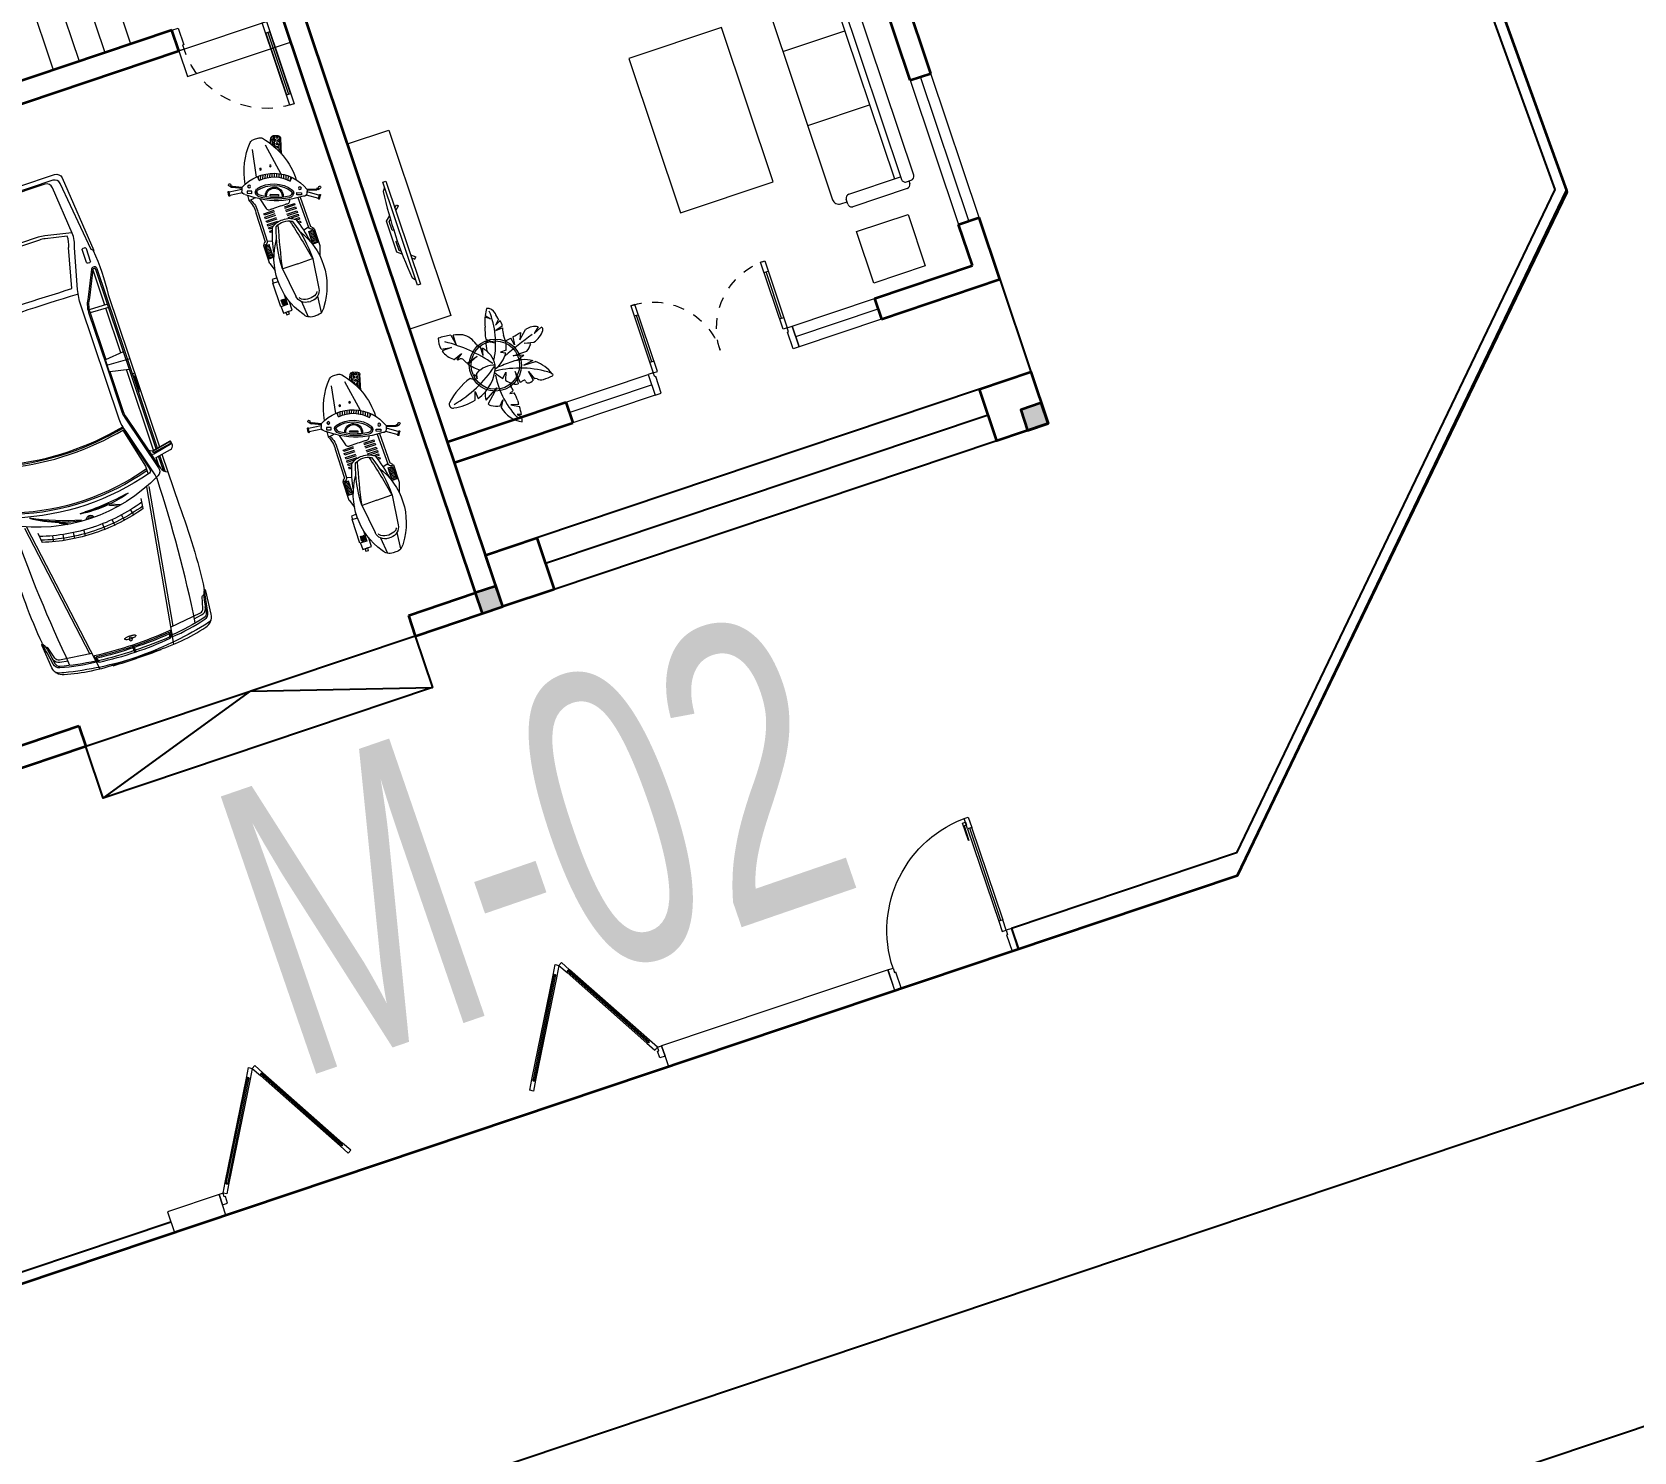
# Model space of a CAD drawing. Header units: metres. Extents: x 568006 to 1139366, y 2064802 to 4131555.
# Drawn here: x 568671.68 to 568686.43, y 2066151.25 to 2066164.33 of the extents above; entities that cross this region are included whole.
import ezdxf
from ezdxf.enums import TextEntityAlignment as Align
from ezdxf.xclip import XClip

# ---------------------------------------------------------------- set-up
doc = ezdxf.new("R2010")
doc.units = ezdxf.units.M
doc.header["$XCLIPFRAME"] = 0
for name, pattern in [('$AUDIT_BAD_LTYPE2', [0]), ('ACAD_ISO10W100', [18.5, 12, -3, 0.5, -3]), ('DASHED', [0.75, 0.5, -0.25]), ('HIDDEN', [0.375, 0.25, -0.125]), ('HIDDEN2', [0.1875, 0.125, -0.0625]), ('Xref-VCMT-BT3 - tuong bao$0$HIDDEN', [0.375, 0.25, -0.125])]:
    doc.linetypes.add(name, pattern=pattern)
doc.layers.get('0').update_dxf_attribs({"linetype": 'CONTINUOUS'})
for name, color, linetype, lineweight in [('-CONCRETE', 1, 'CONTINUOUS', 35), ('-DOOR', 137, 'CONTINUOUS', 9), ('-FURNITURE', 46, 'CONTINUOUS', 9), ('-LINE1', 7, 'CONTINUOUS', 18), ('-WALL', 4, 'CONTINUOUS', 35), ('A-Cay', 75, 'CONTINUOUS', 5), ('Bighome_khuat', 251, 'DASHED', 5), ('CUA', 147, 'CONTINUOUS', 5), ('hung-demlonha', 7, 'CONTINUOUS', 15)]:
    doc.layers.add(name, color=color, linetype=linetype, lineweight=lineweight)
for name, color, linetype in [('datOBt', 42, 'CONTINUOUS'), ('ghi_chu', 7, 'CONTINUOUS'), ('LogDg', 7, 'CONTINUOUS'), ('loKBT', 42, 'CONTINUOUS'), ('SOLO', 7, 'CONTINUOUS'), ('TimDg', 222, 'CONTINUOUS'), ('ViaHeS', 32, 'CONTINUOUS')]:
    doc.layers.add(name, color=color, linetype=linetype)
doc.styles.add('kieuchuDim', font='arial.ttf', dxfattribs={"width": 0.75})
doc.styles.add('QH1', font='arialbd.ttf', dxfattribs={"width": 0.8})

# ---------------------------------------------------------------- blocks, each defined once
blk = doc.blocks.new('*U238')
at = {"linetype": '$AUDIT_BAD_LTYPE2'}
for p, q in [((70, 100), (70, 999)), ((90, 999), (90, 100))]:
    blk.add_line(p, q, dxfattribs=at)
for points in [[(50, 999), (90, 999), (90, 1099), (50, 1099), (50, 999)], [(50, 1002), (50, 100)], [(50, 100), (90, 100), (90, 0), (50, 0), (50, 100)]]:
    blk.add_lwpolyline(points)
for points in [[(118, 893), (118, 1063), (90, 1063), (90, 1035), (113, 1035), (113, 893)], [(0, 0), (50, 0), (50, -40), (60, -40), (60, -200), (0, -200)], [(1199, 0), (1149, 0), (1149, -40), (1139, -40), (1139, -200), (1199, -200)]]:
    blk.add_lwpolyline(points, close=True)
at = {"linetype": '$AUDIT_BAD_LTYPE2', "ltscale": 0.3}
blk.add_arc((50, 0), 1099, 0, 90, dxfattribs=at)
blk = doc.blocks.new('cong1')
at = {"layer": '-LINE1', "lineweight": 18}
for p, q in [((196604, -28062), (196604, -27962)), ((200904, -28062), (200904, -27962))]:
    blk.add_line(p, q, dxfattribs=at)
at = {"ltscale": 100}
for p, q in [((196694, -27876), (197184, -27027)), ((197214, -27045), (196724, -27893)), ((197314, -27045), (197804, -27893)), ((197834, -27876), (197344, -27027)), ((199673, -27876), (200163, -27027)), ((200193, -27045), (199703, -27893)), ((200293, -27045), (200783, -27893)), ((200814, -27876), (200324, -27027))]:
    blk.add_line(p, q, dxfattribs=at)
for points in [[(197264, -26958), (197214, -27045), (197203, -27038), (197208, -27030), (197199, -27025), (197194, -27033), (197184, -27027), (197234, -26941)], [(197264, -26958), (197314, -27045), (197325, -27038), (197320, -27030), (197328, -27025), (197333, -27033), (197344, -27027), (197294, -26941)], [(200243, -26958), (200193, -27045), (200182, -27038), (200187, -27030), (200179, -27025), (200174, -27033), (200163, -27027), (200213, -26940)], [(200243, -26958), (200293, -27045), (200304, -27038), (200299, -27030), (200308, -27025), (200313, -27033), (200324, -27027), (200274, -26940)], [(196704, -27882), (196699, -27891), (196708, -27896), (196713, -27887), (196724, -27893), (196674, -27980), (196644, -27962), (196694, -27876)], [(197823, -27882), (197828, -27891), (197820, -27896), (197815, -27887), (197804, -27893), (197854, -27980), (197884, -27962), (197834, -27876)], [(199684, -27882), (199679, -27891), (199687, -27896), (199692, -27887), (199703, -27893), (199653, -27980), (199623, -27962), (199673, -27876)], [(200803, -27882), (200808, -27891), (200799, -27896), (200794, -27887), (200783, -27893), (200833, -27980), (200864, -27962), (200814, -27876)], [(196654, -27997), (196644, -27997), (196644, -27962), (196604, -27962), (196604, -28062), (196654, -28062)], [(200854, -27997), (200864, -27997), (200864, -27962), (200904, -27962), (200904, -28062), (200854, -28062)]]:
    blk.add_lwpolyline(points, close=True, dxfattribs=at)
at = {"color": 8, "ltscale": 100}
for points in [[(197199, -27025), (197208, -27030), (196708, -27896), (196699, -27891)], [(197328, -27025), (197320, -27030), (197820, -27896), (197828, -27891)], [(200179, -27025), (200187, -27030), (199687, -27896), (199679, -27891)], [(200308, -27025), (200299, -27030), (200799, -27896), (200808, -27891)]]:
    blk.add_lwpolyline(points, close=True, dxfattribs=at)
blk = doc.blocks.new('A$C6CE07C06')
for p, q in [((2811, 1945), (2844, 1766)), ((2816, 1953), (2822, 1954)), ((2828, 1949), (2860, 1769)), ((1355, 1774), (989, 1774)), ((1356, 1801), (1350, 1615)), ((1387, 1801), (1382, 1615)), ((1842, 1774), (1387, 1774)), ((1857, 1615), (1840, 1801)), ((1925, 1839), (1915, 1601)), ((1980, 1615), (2018, 1801)), ((2839, 1774), (2013, 1774)), ((2856, 1761), (2853, 1760)), ((2900, 1839), (3433, 1839)), ((3068, 1815), (2905, 1815)), ((3055, 1801), (2907, 1801)), ((2996, 1774), (2912, 1774)), ((3245, 1511), (3341, 1500)), ((3370, 1393), (3312, 1380)), ((3391, 1290), (3332, 1281)), ((3406, 1186), (3347, 1180)), ((3414, 1081), (3355, 1079)), ((3406, 779), (3347, 785)), ((3414, 884), (3355, 886)), ((3391, 675), (3332, 685)), ((3370, 572), (3312, 585)), ((1356, 164), (1350, 350)), ((1387, 164), (1382, 351)), ((1857, 351), (1840, 164)), ((1925, 127), (1915, 364)), ((1980, 351), (2018, 164)), ((3341, 465), (3245, 454)), ((1355, 191), (989, 191)), ((1842, 191), (1387, 191)), ((2839, 191), (2013, 191)), ((2811, 20), (2844, 199)), ((2828, 16), (2860, 196)), ((3055, 164), (2907, 164)), ((2996, 191), (2912, 191)), ((2816, 12), (2822, 11)), ((2901, 127), (3422, 127)), ((3068, 150), (2905, 150))]:
    blk.add_line(p, q)
for points in [[(2912, 1774), (2884, 1931, 0.322829), (2849, 1965), (2812, 1959, 0.422531), (2806, 1952), (2842, 1758), (2825, 1723)], [(4553, 340, -0.027873), (3110, 247, -0.059366), (3058, 256), (2582, 386, 0.079464), (2446, 413), (1281, 413, 0.06068), (1127, 394), (736, 296, -0.120949), (592, 270), (116, 311, -0.39497), (59, 371), (59, 1600, -0.404135), (117, 1660), (602, 1699, -0.112937), (736, 1673), (1127, 1571, 0.06068), (1281, 1553), (2446, 1553, 0.070217), (2582, 1578), (3058, 1711, -0.044809), (3109, 1718, -0.02806), (4553, 1625)], [(817, 1835, -0.039974), (1255, 1839), (2827, 1839)], [(2832, 150), (1846, 150), (999, 150, -0.758852), (984, 205), (1232, 321, -0.14996), (1372, 364), (1915, 364), (2389, 364, -0.077307), (2455, 354), (3016, 199, 0.360394), (3088, 230, 0.242572), (3089, 1735, 0.360655), (3017, 1766), (2455, 1611, -0.077307), (2389, 1601), (1915, 1601), (1372, 1601, -0.137614), (1232, 1645), (984, 1761, -0.758852), (999, 1815), (1846, 1815), (2832, 1815)], [(2834, 1801), (999, 1801, 0.768317), (992, 1772), (1240, 1655, 0.14228), (1371, 1613), (1857, 1615), (1865, 1608), (1971, 1608), (1980, 1615), (2389, 1615, 0.077278), (2451, 1624), (3023, 1782, 0.231129), (3080, 1839)], [(4578, 1777, -0.06824), (4603, 1702, -0.051611), (4688, 983), (4688, 1178, 0.069896), (4626, 1707, 0.32103), (4523, 1797), (4292, 1820, 0.311578), (4273, 1810, 0.311578)], [(4609, 1370, 0.043765), (4549, 1724, 0.303464), (4496, 1773), (4373, 1795, 0.018633), (4273, 1810, 0.083909), (4370, 1778), (4493, 1756, -0.304556), (4533, 1720, -0.038587), (4593, 1374)], [(4517, 1385), (4476, 1703, 0.304567), (4446, 1739), (4333, 1770, -0.23887), (4324, 1778), (4320, 1790)], [(4512, 1628), (4500, 1706, 0.304567), (4453, 1762), (4438, 1766)], [(585, 1698), (531, 1430, 0.050349), (524, 1369), (524, 593, 0.051729), (531, 530), (585, 271)], [(713, 346, -0.11132), (605, 325), (561, 536, -0.051729), (555, 593), (555, 1369, -0.050349), (560, 1424), (605, 1644, -0.111864), (714, 1623), (1102, 1522, 0.016174), (1102, 443), (713, 347)], [(1170, 1557, 0.017383), (1170, 408, -9.34877)], [(2526, 1563, -0.107872), (2527, 402, 0.970081)], [(2537, 1565, -0.107895), (2538, 400, -0.109161)], [(3212, 1273, -0.045041), (3259, 1070, 0.050749), (3081, 1543, -0.062222), (3208, 1285), (3219, 1281), (3256, 1209)], [(3104, 1495, -0.052375), (3205, 1275), (3214, 1272), (3259, 1184)], [(4578, 988, 0.025968), (4561, 1353, -0.502127), (4565, 1357), (4613, 1347)], [(4689, 1226), (4695, 1226, -0.001921), (4700, 983)], [(3197, 762, -0.045041), (3153, 558, 0.050749), (3195, 1062, -0.062222), (3198, 775), (3207, 766), (3242, 679)], [(3239, 660), (3198, 760), (3191, 767, 0.052375), (3195, 1009)], [(4578, 188, 0.06824), (4603, 263, 0.051611), (4688, 983), (4688, 788, -0.069896), (4626, 258, -0.32103), (4523, 168), (4292, 145, -0.311578), (4273, 155, -0.311578)], [(4613, 618), (4565, 608, -0.502127), (4561, 612, 0.02601), (4578, 977, 0.026384)], [(4689, 739), (4695, 739, 0.001921), (4700, 983)], [(4611, 595, -0.046101), (4549, 241, -0.303464), (4496, 192), (4373, 171, -0.018633), (4273, 155, -0.083909), (4370, 187), (4493, 209, 0.304556), (4533, 245, 0.038587), (4593, 591)], [(4517, 580), (4476, 262, -0.304567), (4446, 227), (4333, 195, 0.23887), (4324, 187), (4320, 175)], [(2834, 164), (999, 164, -0.768317), (992, 193), (1240, 310, -0.149181), (1371, 351), (1857, 351), (1865, 357), (1971, 357), (1980, 351), (2389, 351, -0.077278), (2451, 341), (3023, 184, -0.228236), (3080, 127)], [(4512, 337), (4500, 259, -0.304567), (4453, 203), (4438, 199)], [(2912, 191), (2884, 34, -0.322829), (2849, 0), (2812, 6, -0.422531), (2806, 14), (2842, 207), (2825, 242)], [(817, 130, 0.041495), (1267, 127), (2827, 127)]]:
    blk.add_lwpolyline(points, format="xyb")
for points in [[(2835, 1963), (2874, 1764), (2872, 1737)], [(2072, 1839), (2072, 1815), (2251, 1815), (2251, 1839)], [(2092, 1839), (2092, 1830), (2233, 1830), (2233, 1839)], [(2558, 1553), (2959, 1653), (3041, 1653)], [(3153, 1597), (4682, 1360)], [(3157, 1617), (4514, 1407)], [(49, 1051), (76, 1051), (76, 920), (49, 920)], [(3153, 368), (4682, 605)], [(3157, 348), (4514, 558)], [(2558, 412), (2959, 313), (3041, 313)], [(2835, 2), (2874, 201), (2872, 228)], [(2072, 127), (2072, 150), (2251, 150), (2251, 127)], [(2092, 127), (2092, 135), (2233, 135), (2233, 127)]]:
    blk.add_lwpolyline(points)
for points in [[(48, 285), (48, 1680, -0.373826), (99, 1739), (803, 1820), (820, 1839), (54, 1773, 0.383818), (0, 1713), (0, 252, 0.383818), (54, 192), (820, 126), (803, 145), (99, 226, -0.373826)], [(2557, 404), (3001, 284, 0.388671), (3036, 301, 0.143383), (3036, 1665, 0.390953), (3001, 1682), (2557, 1559, -0.106047)], [(4564, 983, 0.027521), (4546, 1368, -0.543027), (4554, 1373), (4603, 1360, -0.308444), (4617, 1345, -0.028524), (4637, 983, -0.028524), (4617, 620, -0.308444), (4603, 605), (4554, 592, -0.543027), (4546, 597, 0.027521)], [(4501, 981, 0.027754), (4500, 1005, 0.037978), (4497, 1021, 0.078467), (4490, 1036, 0.253942), (4486, 1038, 0.253942), (4481, 1036, 0.078467), (4475, 1021, 0.037978), (4472, 1005, 0.027754), (4470, 981, 0.027754), (4472, 958, 0.037978), (4475, 941, 0.078467), (4481, 927, 0.253942), (4486, 924, 0.253942), (4490, 927, 0.078467), (4497, 941, 0.037978), (4500, 958, 0.027754)], [(906, 228), (776, 228, 0.414214), (764, 215), (764, 203, 0.414214), (776, 190), (906, 190, 0.414214), (919, 203), (919, 215, 0.414214)]]:
    blk.add_lwpolyline(points, format="xyb", close=True)
blk.add_lwpolyline([(4637, 988), (4570, 988), (4570, 977), (4637, 977)], close=True)
blk.add_circle((4502, 982), 17.5)
for centre, radius, start, end in [((2818, 1947), 6.67, 102.2823, 190.4042), ((2821, 1948), 6.67, 10.3268, 82.609), ((2851, 1767), 6.67, 190.4042, 285.2365), ((2854, 1768), 6.67, 285.2365, 10.3268), ((3648, -4086), 5929, 83.9529, 92.0822), ((714, 984), 2372, 343.5716, 16.3779), ((714, 983), 2387, 343.6793, 16.2892), ((1629, 983), 1731, 359.9757, 17.6213), ((1607, 983), 1789, 359.9764, 16.8703), ((1629, 983), 1789, 359.9764, 16.7982), ((1059, 1015), 3532, 359.565, 5.5133), ((1059, 1015), 3560, 359.5684, 5.381), ((4612, 1343), 4.58, 6.5805, 75.1489), ((3280, 983), 40.8, 103.7631, 256.1858), ((3280, 983), 25.6, 111.5508, 248.398), ((1629, 982), 1731, 342.3787, 0.0243), ((1607, 982), 1789, 343.1297, 0.0236), ((1629, 982), 1789, 343.2018, 0.0236), ((1059, 950), 3532, 354.4867, 0.4446), ((1059, 950), 3560, 354.619, 0.4411), ((4612, 622), 4.58, 284.8511, 353.4195), ((2851, 198), 6.67, 74.7635, 169.5958), ((2854, 197), 6.67, 349.6732, 74.7635), ((2818, 19), 6.67, 169.5958, 257.7177), ((2821, 17), 6.67, 277.391, 349.6732), ((3653, 6050), 5928, 267.7698, 276.0029)]:
    blk.add_arc(centre, radius, start, end)
blk = doc.blocks.new('*U185')
for p, q in [((-1310, 550), (-1350, 550)), ((-1330, 100), (-1330, 550)), ((-90, 550), (-50, 550)), ((-70, 100), (-70, 550)), ((-1310, 100), (-1350, 100)), ((-90, 100), (-50, 100))]:
    blk.add_line(p, q)
for points in [[(-1350, 0), (-1310, 0), (-1310, 650), (-1350, 650)], [(-50, 0), (-90, 0), (-90, 650), (-50, 650)], [(-1400, -200), (-1340, -200), (-1340, -40), (-1350, -40), (-1350, 0), (-1400, 0)], [(0, -200), (-60, -200), (-60, -40), (-50, -40), (-50, 0), (0, 0)]]:
    blk.add_lwpolyline(points, close=True)
at = {"linetype": 'HIDDEN', "ltscale": 0.1}
for centre, start, end in [((-1350, 0), 0, 90), ((-50, 0), 90, 180)]:
    blk.add_arc(centre, 650, start, end, dxfattribs=at)
blk = doc.blocks.new('A$Cf08be9d0')
at = {"layer": '-FURNITURE'}
for p, q in [((2280, 780), (120, 780)), ((840, 780), (840, 180)), ((1560, 780), (1560, 180)), ((0, 96), (0, 624)), ((36, 660), (84, 660)), ((60, 720), (60, 660)), ((120, 624), (120, 120)), ((2280, 624), (2280, 120)), ((2364, 660), (2316, 660)), ((2340, 720), (2340, 660)), ((2400, 96), (2400, 624)), ((2280, 180), (120, 180)), ((60, 60), (36, 60)), ((60, 84), (60, 36)), ((2304, 120), (96, 120)), ((96, 0), (2304, 0)), ((2340, 36), (2340, 84)), ((2340, 60), (2364, 60))]:
    blk.add_line(p, q, dxfattribs=at)
for centre, radius, start, end in [((120, 720), 60, 90, 180), ((2280, 720), 60, 0, 90), ((36, 624), 36, 90, 180), ((84, 624), 36, 0, 90), ((2316, 624), 36, 90, 180), ((2364, 624), 36, 0, 90), ((36, 96), 36, 180, 270), ((96, 84), 36, 90, 180), ((96, 36), 36, 180, 270), ((2304, 84), 36, 0, 90), ((2304, 36), 36, 270, 0), ((2364, 96), 36, 270, 0)]:
    blk.add_arc(centre, radius, start, end, dxfattribs=at)
blk = doc.blocks.new('XR.MB.LM123$0$tvi 1')
blk.add_lwpolyline([(29, 0), (29, -1000), (0, -1000), (0, 0)], close=True)
for points in [[(29, -50), (52, -81)], [(-24, -236), (-39, -252)], [(0, -285), (-39, -252)], [(0, -256), (-24, -236)], [(70, -315), (111, -350), (111, -650), (70, -685)], [(89, -446), (89, -360), (71, -345)], [(89, -554), (89, -640), (71, -655)], [(89, -446), (73, -446)], [(89, -554), (73, -554)], [(0, -715), (-39, -748)], [(-24, -764), (-39, -748)], [(0, -744), (-24, -764)], [(29, -950), (52, -919)]]:
    blk.add_lwpolyline(points)
blk.add_arc((-4025, -500), 4099, 354.1311, 5.8689)
blk = doc.blocks.new('*U289')
at = {"color": 251}
blk.add_line((-70, 100), (-70, 700), dxfattribs=at)
for points in [[(-50, 0), (-50, 800), (-90, 800), (-90, 0)], [(-50, 100), (-90, 100), (-90, 700), (-50, 700)], [(-900, -200), (-840, -200), (-840, -40), (-850, -40), (-850, 0), (-900, 0)], [(0, -200), (-60, -200), (-60, -40), (-50, -40), (-50, 0), (0, 0)]]:
    blk.add_lwpolyline(points, close=True)
at = {"layer": 'Bighome_khuat', "linetype": 'Xref-VCMT-BT3 - tuong bao$0$HIDDEN'}
blk.add_arc((-50, 0), 800, 90, 180, dxfattribs=at)
blk = doc.blocks.new('A$C5C575821')
at = {"layer": '-CONCRETE'}
h = blk.add_hatch(color=256, dxfattribs=at)
h.dxf.hatch_style = 1
h.paths.add_polyline_path([(0, 200), (0, 0), (200, 0), (200, 200)])
blk.add_lwpolyline([(0, 0), (200, 0), (200, 200), (0, 200)], close=True, dxfattribs=at)
blk = doc.blocks.new('LUOI M2')
at = {"layer": '-WALL'}
for p in [(-200, 13100), (4500, 13100), (9800, 13100), (-200, 9400), (4500, 9400), (9800, 9400), (-200, 5600), (4500, 5600), (9800, 5600), (-200, -200), (4500, -200), (9800, -200)]:
    blk.add_blockref('A$C5C575821', p, dxfattribs=at)
blk = doc.blocks.new('mb-cay16')
for p, q in [((-433, 528), (-402, 389)), ((-402, 389), (-403, 519)), ((131, 565), (69, 607)), ((79, 629), (131, 565)), ((247, 422), (149, 395)), ((231, 524), (166, 464)), ((166, 464), (244, 504)), ((-612, 395), (-475, 368)), ((-475, 368), (-605, 366)), ((-490, 209), (-374, 255)), ((-374, 255), (-461, 192)), ((-113, 139), (-112, 254)), ((-113, 139), (-91, 231)), ((76, 249), (-23, 300)), ((-12, 331), (76, 249)), ((149, 395), (242, 402)), ((323, 141), (303, 240)), ((334, 245), (323, 141)), ((409, 179), (522, 284)), ((448, 268), (409, 179)), ((693, 264), (615, 197)), ((615, 197), (723, 244)), ((-346, 111), (-191, 154)), ((-191, 154), (-338, 93)), ((195, 106), (117, 106)), ((117, 106), (180, 78)), ((260, 6), (450, 8)), ((395, -26), (260, 6)), ((532, 87), (448, 120)), ((448, 120), (574, 92)), ((-312, -137), (-374, -96)), ((-312, -77), (-291, -67)), ((-312, -142), (-312, -77)), ((-291, -67), (-286, -129)), ((-286, -129), (-267, -55)), ((36, -233), (100, -165)), ((100, -165), (61, -263)), ((218, -196), (205, -361)), ((237, -357), (218, -196)), ((485, -134), (354, -151)), ((354, -151), (513, -157)), ((-400, -385), (-364, -279)), ((-364, -279), (-356, -378)), ((-262, -431), (-77, -321)), ((-77, -321), (-253, -484)), ((410, -375), (385, -251)), ((385, -251), (430, -368)), ((-111, -563), (-53, -498)), ((-53, -498), (-105, -588)), ((128, -621), (24, -595)), ((24, -595), (128, -650)), ((115, -424), (62, -449)), ((62, -449), (119, -456)), ((120, -758), (65, -741)), ((65, -741), (116, -789))]:
    blk.add_line(p, q)
for centre, radius, start, end in [((-979, 594), 1130, 330.6725, 3.641), ((672, 341), 659, 146.019, 154.0763), ((103, 601), 111, 7.5431, 78.0474), ((-329, 448), 288, 161.2206, 190.4639), ((-592, -284), 825, 78.825, 90.6697), ((-1567, -1154), 1923, 36.7035, 57.4695), ((-592, -284), 825, 67.6949, 76.7945), ((-446, 225), 304, 15.845, 56.6107), ((-1650, 851), 1718, 342.73, 347.6168), ((672, 341), 659, 156.2013, 167.6168), ((371, 601), 160, 174.7063, 208.789), ((129, 455), 123, 344.0084, 22.936), ((-329, 448), 288, 196.4071, 234.1871), ((-428, 307), 116, 233.2325, 237.5887), ((-65, 333), 91.7, 195.845, 230.5606), ((-339, 0), 339, 47.9514, 50.5606), ((-339, 0), 339, 354.6008, 42.9255), ((1597, -159), 1682, 164.075, 168.4284), ((1597, -159), 1682, 162.73, 163.0792), ((-120, 252), 347, 335.1428, 8.1671), ((932, 225), 712, 165.6239, 173.8497), ((-317, 3808), 3622, 278.6352, 279.8665), ((932, 225), 712, 164.0084, 164.1101), ((-317, 3808), 3622, 280.3581, 282.1977), ((-317, 3808), 3622, 283.398, 283.5483), ((583, 70), 223, 60.4468, 103.5483), ((710, 220), 32.6, 323.1477, 55.438), ((-428, 307), 116, 255.929, 267.091), ((-423, 137), 55.6, 24.2055, 101.4054), ((21, 337), 432, 204.2055, 211.5513), ((21, 337), 432, 213.4357, 237.8387), ((-120, 252), 347, 286.6838, 329.891), ((2154, -4834), 5268, 107.3413, 112.3058), ((222, 322), 389, 305.9962, 321.846), ((501, 377), 294, 284.4707, 323.1477), ((-116, -923), 867, 107.2231, 135.0207), ((-1002, 1224), 1607, 281.5143, 307.8151), ((-514, 139), 540, 287.0409, 341.5638), ((-107, -353), 338, 71.7274, 118.1939), ((1131, -297), 1182, 173.2497, 205.5927), ((808, 380), 986, 210.5659, 218.4214), ((-127, -1432), 1327, 53.4555, 85.594), ((376, -5410), 5352, 91.6804, 93.9771), ((233, -520), 459, 57.0713, 91.6804), ((222, 322), 389, 277.7731, 296.4251), ((233, -520), 459, 17.5149, 52.2403), ((-695, -345), 48.9, 135.0207, 258.407), ((-570, 293), 699, 259.5557, 284.077), ((-28, -420), 234, 157.0771, 182.7473), ((808, 380), 986, 220.6948, 225.7556), ((205, -352), 101, 159.0815, 190.5201), ((-1182, -610), 1311, 8.17, 10.5201), ((205, -239), 122, 225.7556, 269.9757), ((205, -239), 122, 285.2069, 289.7369), ((544, -1184), 882, 107.1013, 109.7369), ((290, -359), 18.4, 357.8128, 107.1013), ((341, -361), 32.2, 177.8128, 248.0461), ((357, -321), 74.9, 248.0461, 310.8614), ((432, -409), 40.5, 122.9882, 130.8614), ((432, -409), 40.5, 45.3238, 92.9093), ((541, -299), 114, 225.3238, 268.3174), ((560, 349), 762, 268.3174, 278.1257), ((666, -393), 12.2, 278.1257, 73.0687), ((-197, -468), 57.9, 196.0589, 237.7317), ((-28, -420), 234, 195.99, 196.0589), ((-51, -236), 332, 237.7317, 259.8031), ((272, -512), 385, 191.4146, 242.8877), ((-1182, -610), 1311, 1.7556, 6.7346), ((-875, -604), 1004, 358.99, 1.9297), ((-875, -604), 1004, 345.5239, 349.5865), ((-875, -604), 1004, 351.2018, 357.3602)]:
    blk.add_arc(centre, radius, start, end)
blk = doc.blocks.new('A$C1D9F77BD')
h = blk.add_hatch()
h.set_pattern_fill('ANSI31', color=256, scale=100, angle=405, style=0)
h.set_pattern_definition([(90, (2076.775, -139234.453), (-12.5, 1e-15), [])])
h.paths.add_polyline_path([(-219, -260), (-219, -302), (-97, -302), (-97, -260)])
h.paths.add_polyline_path([(-97, 123), (-97, 166), (-219, 166), (-219, 123)])
h = blk.add_hatch()
h.set_pattern_fill('BOX', color=256, scale=60, angle=290, style=0)
h.set_pattern_definition([(20, (2080.745, -138865.224), (-20.521209, 56.381557), []), (20, (2085.875, -138879.32), (-20.521209, 56.381557), []), (290, (2080.745, -138865.224), (56.381557, 20.521209), [-15, 15]), (290, (2094.84, -138860.093), (56.381557, 20.521209), [-15, 15]), (290, (2108.936, -138854.963), (56.381557, 20.521209), [15, -15]), (290, (2123.03, -138849.83), (56.381557, 20.521209), [15, -15]), (20, (2091.006, -138893.414), (-20.521209, 56.381557), [15, -15]), (20, (2096.136, -138907.51), (-20.521209, 56.381557), [15, -15])])
h.paths.add_polyline_path([(830, 67, 0.414214), (842, 93), (833, 116), (825, 139, 0.414214), (799, 151), (658, 113, -0.052547), (783, 45)])
h = blk.add_hatch()
h.set_pattern_fill('ANSI31', color=256, scale=170, angle=335, style=0)
h.set_pattern_definition([(20, (-186.436, -139188.296), (-7.267928, 19.9684682), [])])
h.paths.add_polyline_path([(494, -160), (533, -162, 0.210627), (424, 135), (397, 109, -0.250766)])
for p, q in [((157, 313), (186, 333)), ((163, 305), (192, 325)), ((231, 209), (165, 307)), ((257, 224), (190, 323)), ((243, 329), (247, 350)), ((268, 231), (244, 315)), ((253, 329), (255, 338)), ((278, 234), (254, 315)), ((-263, 176), (-340, 149)), ((-87, 178), (-253, 178)), ((-87, 178), (-59, 152)), ((-87, 162), (-87, 178)), ((228, 148), (-59, 152)), ((226, 181), (233, 80)), ((275, 231), (243, 220)), ((658, 113), (799, 151)), ((-687, 10), (-840, -5)), ((-346, 78), (-624, 44)), ((-346, -68), (-344, 78)), ((-59, 132), (-72, 83)), ((230, 128), (-59, 132)), ((237, 47), (228, 44)), ((279, 102), (286, 105)), ((289, -4), (286, 5)), ((286, 2), (289, -7)), ((397, 109), (424, 135)), ((786, -5), (488, 47)), ((783, 45), (830, 67)), ((825, 139), (842, 93)), ((833, 116), (842, 92)), ((-854, -55), (-854, -81)), ((-687, -147), (-840, -132)), ((-712, -55), (-712, -68)), ((-712, -81), (-712, -68)), ((-346, -68), (-348, -214)), ((339, -142), (342, -151)), ((786, -132), (532, -176)), ((866, -43), (866, -93)), ((-346, -214), (-624, -180)), ((-263, -312), (-340, -285)), ((-59, -269), (-72, -219)), ((214, -264), (-59, -269)), ((222, -284), (-59, -289)), ((330, -208), (228, -181)), ((347, -293), (349, -309)), ((413, -325), (352, -241)), ((401, -228), (409, -226)), ((494, -160), (533, -162)), ((-87, -314), (-253, -314)), ((-67, -299), (-87, -314)), ((-87, -299), (-87, -314)), ((436, -343), (449, -460)), ((484, -331), (452, -343)), ((465, -337), (479, -457)), ((474, -335), (510, -415)), ((484, -331), (518, -409)), ((518, -426), (535, -440)), ((526, -420), (533, -426)), ((447, -460), (481, -456)), ((448, -470), (482, -466))]:
    blk.add_line(p, q)
for points in [[(-219, 166), (-219, 123), (-97, 123), (-97, 166)], [(243, 167), (258, 126), (277, 133), (262, 174)], [(301, -38), (327, -108), (340, -103), (314, -33)], [(-736, -288), (-736, -314), (-760, -314), (-760, -288)], [(-662, -284), (-662, -291), (-615, -291), (-615, -284)], [(-219, -302), (-219, -260), (-97, -260), (-97, -302)], [(417, -303), (402, -263), (421, -256), (436, -296)], [(-662, -298), (-662, -305), (-615, -305), (-615, -298)], [(-662, -312), (-662, -320), (-615, -320), (-615, -312)]]:
    blk.add_lwpolyline(points, close=True)
at = {"linetype": 'HIDDEN2', "ltscale": 200}
for points in [[(21, 54), (21, 80), (6, 80), (6, 59)], [(53, 36), (53, 80), (38, 80), (38, 48)], [(70, -143), (70, -217), (85, -217), (85, 80), (70, 80), (70, 7)], [(6, -196), (6, -217), (21, -217), (21, -190)], [(38, -184), (38, -217), (53, -217), (53, -172)]]:
    blk.add_lwpolyline(points, dxfattribs=at)
for points in [[(103, 80), (103, -217), (118, -217), (118, 80)], [(141, 80), (141, -217), (157, -217), (157, 80)], [(175, 80), (175, -217), (190, -217), (190, 80)]]:
    blk.add_lwpolyline(points, close=True, dxfattribs=at)
for points in [[(-673, -338), (-736, -338), (-736, -252), (-655, -252)], [(-575, -277), (-673, -277), (-673, -343), (-443, -343), (-443, -290)], [(-410, -288), (-410, -338), (-443, -338)]]:
    blk.add_lwpolyline(points)
for centre, radius in [((306, 173), 12.8), ((588, -21), 7.7), ((588, -116), 7.7), ((470, -267), 12.8)]:
    blk.add_circle(centre, radius)
for centre, radius, start, end in [((160, 309), 5, 124.1044, 304.1044), ((189, 329), 5, 304.1044, 124.1044), ((273, 323), 30, 169.0525, 196.2532), ((257, 348), 10, 259.1414, 172.2448), ((283, 324), 30, 169.0525, 196.2532), ((-427, -480), 634, 55.5021, 126.0244), ((-253, 148), 30, 90, 109.5456), ((-57, 162), 30, 180, 265.1424), ((254, 191), 30, 110.3225, 200.3225), ((141, -138), 393, 330.5976, 70.0474), ((399, -513), 678, 48.0397, 90.6167), ((806, 132), 20, 20, 110), ((-754, -55), 100, 117.4832, 180), ((-612, -55), 100, 96.9386, 180), ((-544, -68), 141, 150.1191, 209.8708), ((-640, -13), 30, 97.8829, 150.1191), ((-344, -1040), 1118, 69.8271, 90.0821), ((-1499, -5836), 6026, 75.1425, 78.9494), ((-369, -1036), 1157, 69.0112, 80.8998), ((-92, -68), 154, 329.829, 30.171), ((-4, -12), 50, 0, 25.0581), ((-71, -55), 153, 355.1878, 40.6702), ((235, 15), 30, 104.7219, 204.7762), ((-4326, -68), 4535, 359.103, 0.897), ((216, 158), 30, 265.1424, 274.0002), ((916, 150), 686, 185.8827, 214.7623), ((303, 58), 50, 110.3225, 185.9041), ((808, 110), 557, 185.9041, 214.741), ((303, 58), 35, 110.3225, 185.9041), ((808, 110), 542, 185.9041, 214.741), ((296, 55), 50, 71.5538, 110.3225), ((296, 55), 35, 71.5538, 110.3225), ((314, -74), 81.8, 290.3225, 110.3225), ((148, -134), 273, 345.336, 55.3091), ((148, -134), 288, 345.336, 55.3091), ((194, -117), 303, 351.845, 48.155), ((823, 86), 20, 290, 20), ((-754, -81), 100, 180, 242.5168), ((-612, -81), 100, 180, 263.0614), ((-640, -124), 30, 209.8708, 262.182), ((-1307, 4922), 5225, 280.57, 285.0028), ((-349, 930), 1145, 270.1592, 289.9315), ((-4, -125), 50, 334.9419, 0), ((-71, -81), 153, 319.3298, 4.8122), ((235, -152), 30, 155.2238, 255.2781), ((314, -74), 71.8, 290.3225, 110.3225), ((399, 376), 678, 278.7378, 311.9603), ((816, -43), 50, 0, 43.6257), ((816, -93), 50, 316.9817, 0), ((-427, 343), 634, 233.9756, 304.5871), ((-369, 899), 1157, 279.1002, 290.9888), ((-57, -299), 30, 94.8576, 180), ((-57, -299), 10, 94.8576, 180), ((216, -294), 30, 85.9998, 94.8576), ((246, -452), 189, 57.9343, 98.2692), ((242, -515), 232, 62.5839, 94.9315), ((63, -206), 297, 342.9493, 351.9218), ((391, -179), 50, 214.741, 290.3225), ((391, -179), 35, 214.741, 290.3225), ((382, -185), 35, 290.3225, 329.0913), ((384, -182), 50, 290.3225, 329.0913), ((-253, -284), 30, 250.4544, 270), ((613, -5068), 4766, 92.5649, 93.1782), ((441, -315), 30, 200.3225, 290.3225), ((537, -403), 30, 203.7468, 230.9475), ((545, -397), 30, 203.7468, 230.9475), ((541, -432), 10, 227.7552, 140.8586), ((447, -465), 5, 96.5406, 276.5406), ((482, -461), 5, 276.5406, 96.5406)]:
    blk.add_arc(centre, radius, start, end)
blk = doc.blocks.new('A$C262303A0')
at = {"layer": '-DOOR'}
for points in [[(32.833, 33.443), (33.733, 33.443)], [(32.833, 33.443), (32.833, 33.193), (33.833, 33.193)], [(39.233, 29.643), (39.233, 31.043)], [(35.183, 29.143), (35.983, 29.143)], [(37.383, 29.143), (38.183, 29.143)]]:
    blk.add_lwpolyline(points, dxfattribs=at)
for points in [[(39.333, 31.043), (39.133, 31.043), (39.133, 29.643), (39.333, 29.643)], [(35.983, 29.043), (35.183, 29.043), (35.183, 29.243), (35.983, 29.243)], [(37.383, 29.243), (38.183, 29.243), (38.183, 29.043), (37.383, 29.043)]]:
    blk.add_lwpolyline(points, close=True, dxfattribs=at)
at = {"layer": '-FURNITURE'}
for points in [[(34.433, 30.336), (34.033, 30.336), (34.033, 32.136), (34.433, 32.136)], [(37.64, 30.558), (37.64, 32.058), (36.74, 32.058), (36.74, 30.558)], [(38.721, 29.879), (38.721, 29.379), (38.221, 29.379), (38.221, 29.879)]]:
    blk.add_lwpolyline(points, close=True, dxfattribs=at)
at = {"layer": '-LINE1'}
for p, q in [((32.433, 33.643), (32.433, 36.243)), ((31.683, 33.643), (31.683, 34.643)), ((31.933, 33.643), (31.933, 34.643)), ((32.183, 33.643), (32.183, 34.643))]:
    blk.add_line(p, q, dxfattribs=at)
at = {"layer": '-WALL'}
for p, q in [((32.833, 33.443), (32.833, 33.643)), ((29.333, 33.443), (32.833, 33.443)), ((39.133, 31.043), (39.133, 32.043)), ((39.333, 31.043), (39.333, 32.043)), ((39.133, 29.243), (39.133, 29.643)), ((39.333, 29.043), (39.333, 29.643)), ((34.033, 29.243), (35.183, 29.243)), ((35.183, 29.243), (35.183, 29.043)), ((38.183, 29.243), (39.133, 29.243)), ((38.183, 29.243), (38.183, 29.043)), ((34.033, 29.043), (35.183, 29.043)), ((38.183, 29.043), (39.333, 29.043)), ((29.333, 27.843), (29.983, 27.843)), ((29.983, 27.843), (29.983, 27.643)), ((33.183, 27.843), (33.833, 27.843)), ((29.983, 27.643), (29.133, 27.643))]:
    blk.add_line(p, q, dxfattribs=at)
for points in [[(32.833, 33.643), (29.133, 33.643), (29.133, 31.443), (29.333, 31.443)], [(33.183, 27.843), (33.183, 27.643), (34.033, 27.643), (34.033, 33.643), (33.733, 33.643), (33.733, 33.443)], [(33.733, 33.443), (33.833, 33.443), (33.833, 27.843)], [(39.133, 31.043), (39.333, 31.043)], [(39.133, 29.643), (39.333, 29.643)]]:
    blk.add_lwpolyline(points, dxfattribs=at)
for points in [[(34.533, 27.643), (34.033, 27.643), (34.033, 28.143), (34.533, 28.143)], [(39.333, 27.643), (38.833, 27.643), (38.833, 28.143), (39.333, 28.143)]]:
    blk.add_lwpolyline(points, close=True, dxfattribs=at)
at = {"layer": 'A-Cay'}
for radius in [0.24, 0.223]:
    blk.add_circle((34.676, 29.773), radius, dxfattribs=at)
at = {"layer": 'SOLO'}
for p, q in [((34.033, 28.143), (34.033, 29.043)), ((39.333, 29.043), (39.333, 28.143)), ((38.833, 28.143), (34.533, 28.143)), ((38.833, 27.893), (34.533, 27.893)), ((38.833, 27.643), (34.533, 27.643))]:
    blk.add_line(p, q, dxfattribs=at)
for points in [[(33.183, 27.643), (33.183, 27.143), (29.983, 27.143), (29.983, 27.643)], [(33.183, 27.643), (29.983, 27.643)], [(29.983, 27.143), (31.583, 27.643), (33.183, 27.143)]]:
    blk.add_lwpolyline(points, dxfattribs=at)
at = {"layer": '-CONCRETE', "xscale": 0.001, "yscale": 0.001, "zscale": 0.001}
blk.add_blockref('LUOI M2', (29.333, 27.843), dxfattribs=at)
at = {"layer": '-DOOR', "xscale": -0.001, "yscale": 0.001, "zscale": 0.001, "rotation": 180}
blk.add_blockref('*U289', (33.733, 33.443), dxfattribs=at)
at = {"layer": '-DOOR', "xscale": -0.001, "yscale": 0.001, "zscale": 0.001}
blk.add_blockref('*U185', (35.983, 29.243), dxfattribs=at)
at = {"layer": '-FURNITURE'}
for name, p, xscale, yscale, zscale, rotation in [('A$C6CE07C06', (31.624, 32.728), -0.0009499999999970897, 0.0009499999999970897, 0.0009499999999970897, 90), ('A$Cf08be9d0', (38.886, 30.108), 0.001, 0.001, 0.001, 90.00000000000001), ('A$C1D9F77BD', (33.315, 31.583), -0.001, 0.001, 0.001, 270), ('A$C1D9F77BD', (33.315, 29.287), -0.001, 0.001, 0.001, 270)]:
    blk.add_blockref(name, p, dxfattribs=dict(at, xscale=xscale, yscale=yscale, zscale=zscale, rotation=rotation))
at = {"layer": '-FURNITURE', "extrusion": (0, 0, -1), "xscale": -0.001, "yscale": 0.001, "zscale": 0.001, "rotation": 180.0036897224084}
blk.add_blockref('XR.MB.LM123$0$tvi 1', (-34.258, 30.698), dxfattribs=at)
at = {"layer": 'A-Cay', "xscale": 0.0007, "yscale": 0.0007, "zscale": 0.0007}
blk.add_blockref('mb-cay16', (34.677, 29.796), dxfattribs=at)
blk = doc.blocks.new('tmbc_khub')
at = {"layer": '-LINE1', "lineweight": 18}
blk.add_line((-42.949, 198.286), (-42.98, 198.381), dxfattribs=at)
for points in [[(-38.84, 199.559), (-36.755, 200.259), (-36.818, 200.449), (-38.904, 199.749)], [(-43.391, 198.032), (-42.917, 198.191), (-42.98, 198.381), (-43.454, 198.221)]]:
    blk.add_lwpolyline(points, close=True, dxfattribs=at)
at = {"layer": '-WALL'}
blk.add_lwpolyline([(-52.029, 216.229), (-35.667, 221.72), (-30.569, 207.624), (-33.603, 201.316), (-45.666, 197.268)], close=True, dxfattribs=at)
at = {"layer": 'datOBt'}
blk.add_lwpolyline([(-200.843, 145.192), (-206.949, 148.411), (-215.153, 177.313), (-211.778, 183.714), (-47.212, 238.942), (-40.771, 235.831), (-30.564, 207.609), (-33.603, 201.316)], close=True, dxfattribs=at)
at = {"layer": 'LogDg'}
blk.add_lwpolyline([(-215.799, 185.529, 0.400458), (-220.949, 175.76), (-212.748, 146.869, 0.428104), (-202.507, 141.469), (-29.916, 199.39, 0.421043), (-24.938, 209.695), (-35.144, 237.914, 0.407417), (-45.212, 242.777)], format="xyb", close=True, dxfattribs=at)
at = {"layer": 'loKBT'}
blk.add_lwpolyline([(-35.667, 221.72), (-52.029, 216.229), (-45.666, 197.268), (-33.603, 201.316), (-30.564, 207.609)], close=True, dxfattribs=at)
at = {"layer": 'SOLO'}
blk.add_lwpolyline([(-43.423, 198.127), (-45.603, 197.395), (-51.903, 216.166), (-35.733, 221.593), (-30.677, 207.634), (-33.609, 201.526), (-35.681, 200.83), (-35.617, 200.641)], dxfattribs=at)
at = {"layer": 'TimDg', "linetype": 'ACAD_ISO10W100', "ltscale": 0.75}
blk.add_lwpolyline([(-9.753, 202.992), (-360.991, 85.118)], dxfattribs=at)
at = {"layer": 'ViaHeS'}
blk.add_lwpolyline([(-200.843, 145.192), (-206.949, 148.411), (-215.153, 177.313), (-211.778, 183.714), (-47.212, 238.942), (-40.771, 235.831), (-30.564, 207.609), (-33.603, 201.316)], close=True, dxfattribs=at)
at = {"layer": 'CUA', "yscale": 0.001, "zscale": 0.001}
for name, p, xscale, rotation in [('*U238', (-35.682, 200.83), -0.001, 18.55149972030988), ('cong1', (-238.265, 162.339), 0.001, 18.55149972030994)]:
    blk.add_blockref(name, p, dxfattribs=dict(at, xscale=xscale, rotation=rotation))
at = {"layer": 'ViaHeS', "rotation": 18.5514997089333}
blk.add_blockref('A$C262303A0', (-63.837, 166.759), dxfattribs=at)
at = {"layer": 'ghi_chu', "lineweight": -2, "style": 'kieuchuDim', "width": 0.65}
blk.add_text('M-02', height=2.7, rotation=19, dxfattribs=at).set_placement((-42.275, 199.427))
at = {"layer": 'hung-demlonha', "color": 7, "ltscale": 5, "style": 'QH1', "width": 0.65}
for tag, p in [('BT04', (-109.598, 191.643)), ('BT06', (-305.798, 171.199)), ('BT05', (-282.572, 137.244))]:
    blk.add_attdef(tag, text='', height=3.96, rotation=0, dxfattribs=at).set_placement(p, align=Align.CENTER)

msp = doc.modelspace()

# ---------------------------------------------------------------- block references
at = {"layer": 'ghi_chu'}
ref = msp.add_blockref('tmbc_khub', (568716.382, 2065955.242), dxfattribs=at)
XClip(ref).set_block_clipping_path([(-391.9901366149, 0), (0, 477.830198009)])

doc.saveas('drawing.dxf')
